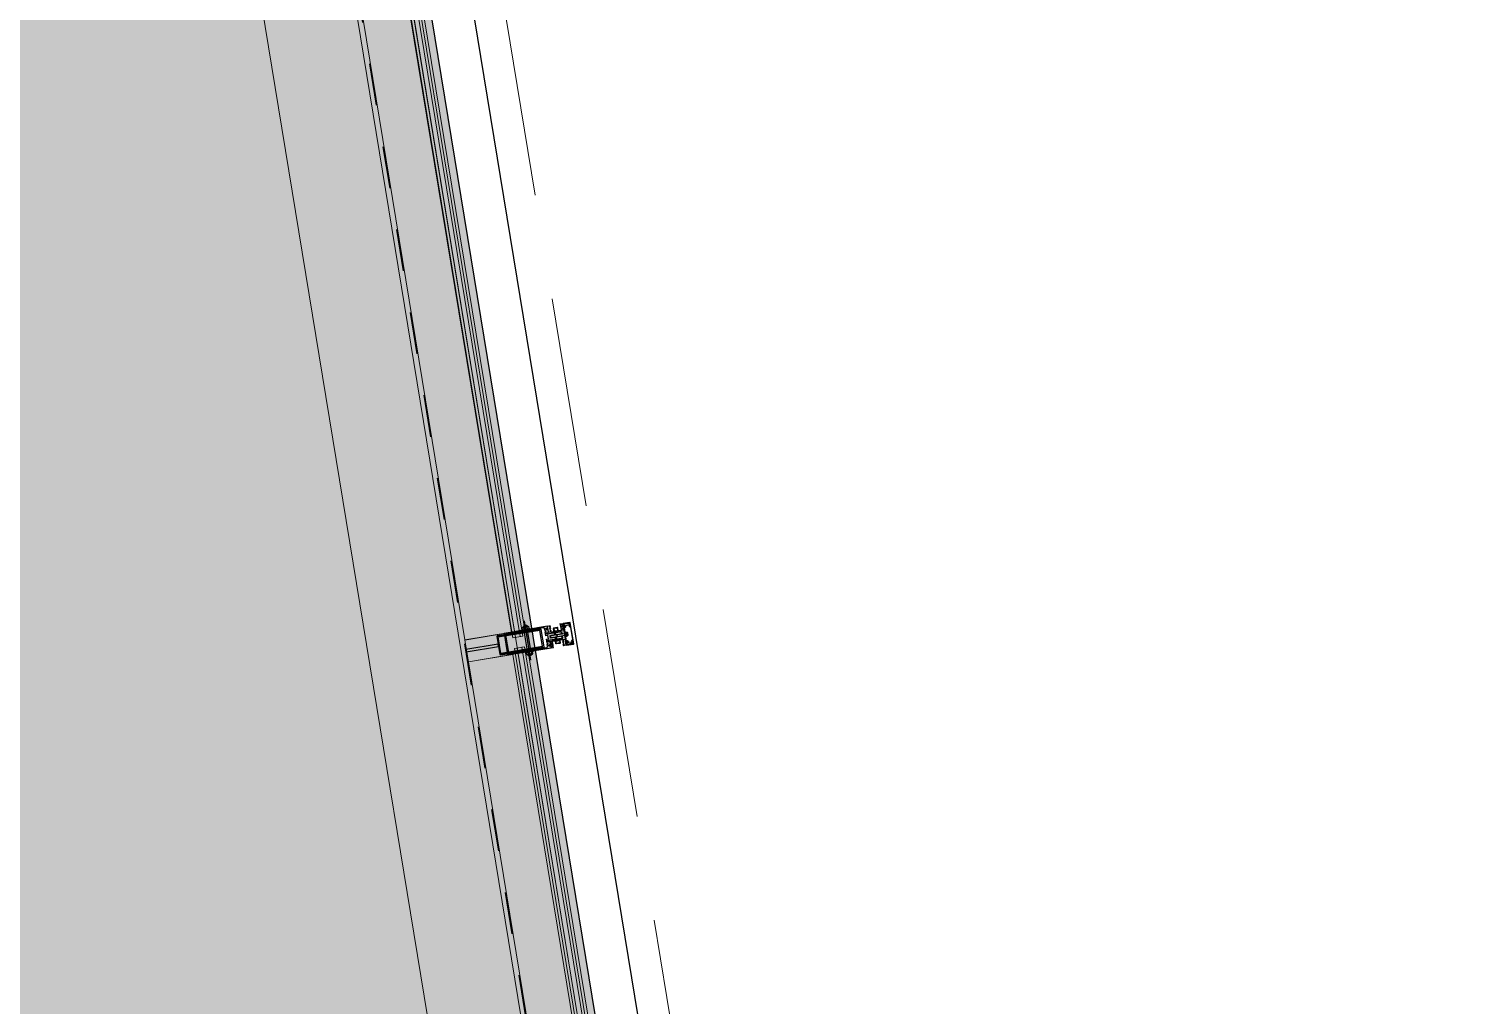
# Model space of a CAD drawing. Header units: metres. Extents: x 2 to 659295185, y -28 to 1124222152.
# Drawn here: x 655630.95 to 655634.393, y 1126454.818 to 1126457.144 of the extents above; entities that cross this region are included whole.
import ezdxf

# ---------------------------------------------------------------- set-up
doc = ezdxf.new("R2010")
doc.units = ezdxf.units.M
doc.header["$MEASUREMENT"] = 0
for name, pattern in [('CCSM_XREF ESTRUCTURA15$0$ACAD_ISO02W100', [15, 12, -3]), ('CCSM_XREF ESTRUCTURA15$0$ACAD_ISO08W100', [36, 24, -3, 6, -3]), ('CCSM_XREF ESTRUCTURA15$0$CENTER', [2, 1.25, -0.25, 0.25, -0.25]), ('CCSM_XREF ESTRUCTURA15$0$DASHED', [0.75, 0.5, -0.25]), ('DASHDOT', [1, 0.5, -0.25, 0, -0.25])]:
    doc.linetypes.add(name, pattern=pattern)
for name, color, linetype in [('CCSM_C1_CUERPO D.dwg 19-03-12$0$A-BROCAL', 8, 'CONTINUOUS'), ('CCSM_C1_CUERPO D.dwg 19-03-12$0$A-ESTRUCTURA DE FACHADA DE VIDRIO', 5, 'CONTINUOUS'), ('CCSM_C1_CUERPO D.dwg 19-03-12$0$A-VIDRIO', 135, 'CONTINUOUS'), ('CCSM_C1_CUERPO EL$0$A-AREAS COMERCIALES', 151, 'CONTINUOUS'), ('CCSM_XREF ESTRUCTURA15$0$1. ESTRUCTURA PROPUESTA', 3, 'CONTINUOUS'), ('CCSM_XREF ESTRUCTURA15$0$A-BROCAL', 8, 'CONTINUOUS'), ('CCSM_XREF ESTRUCTURA15$0$ALUMINIO', 26, 'CONTINUOUS'), ('CCSM_XREF ESTRUCTURA15$0$cl', 1, 'CCSM_XREF ESTRUCTURA15$0$CENTER'), ('CCSM_XREF ESTRUCTURA15$0$EJES', 3, 'CCSM_XREF ESTRUCTURA15$0$ACAD_ISO08W100'), ('CCSM_XREF ESTRUCTURA15$0$LAYER1', 1, 'CONTINUOUS'), ('CCSM_XREF ESTRUCTURA15$0$LAYER4', 5, 'CONTINUOUS'), ('CCSM_XREF ESTRUCTURA15$0$METALICO', 5, 'CONTINUOUS'), ('CCSM_XREF ESTRUCTURA15$0$PROYECCION DE TECHO', 212, 'CONTINUOUS'), ('CCSM_XREF ESTRUCTURA15$0$VARIOS', 20, 'CONTINUOUS')]:
    doc.layers.add(name, color=color, linetype=linetype)
doc.layers.add('CCSM_C1_CUERPO D.dwg 19-03-12$0$VEGETACIÓN', color=7, linetype='CONTINUOUS', true_color=0x428500)
doc.layers.add('LOCALES ASIGNADOS', color=41, linetype='DASHDOT', lineweight=0)
pattern_1 = [(329.308451238, (-1.74908, -4.25296), (0.0412171804, -0.54709132384), [0.05715, -0.62865]), (274.30845124, (-1.7491, -4.25296), (0.5485208358, 0.19704611346), [0.04572, -0.50292]), (19.75945124, (-1.74564, -4.29855), (0.5897357616, -0.35004758223), [0.04857, -0.53427]), (325.49265124, (-1.5987, -4.2283), (0.00707447526, -0.8229292713), [0.085725, -0.942975]), (15.94405124, (-1.5981, -4.2969), (0.8477022361, -0.58277140046), [0.072855, -0.801405]), (270.49245124, (-1.5987, -4.2283), (0.8477011195, -0.5827727124), [0.06858, -0.75438]), (300.308451238, (-1.62395, -4.30967), (-0.2291857787, -0.49847933902), [0.05715, -0.62865]), (245.30845124, (-1.62395, -4.30967), (0.57527698422, -0.09358776406), [0.04572, -0.50292]), (350.75985124, (-1.64305, -4.3512), (0.3460922171, -0.59206566832), [0.04857, -0.53427]), (316.808451238, (-1.74908, -4.25296), (0.251823560087, 0.031886379613), [0, -0.496824, 0, -0.51054, 0, -0.504825]), (286.808451238, (-1.74908, -4.25296), (0.32900826904, -0.149206878947), [0, -0.291084, 0, -0.485394, 0, -0.192405]), (246.808451238, (-1.77656, -4.08527), (0.048835163688, -0.40419522367), [0, -0.1905, 0, -0.59436, 0, -0.78867]), (236.808451238, (-1.7889, -4.01008), (0.14715442583, -0.426197633), [0, -0.24765, 0, -0.394716, 0, -0.56007])]

# ---------------------------------------------------------------- blocks, each defined once
blk = doc.blocks.new('CCSM_XREF ESTRUCTURA15$0$A$C1C286DAD')
at = {"layer": 'CCSM_XREF ESTRUCTURA15$0$ALUMINIO'}
h = blk.add_hatch(color=256, dxfattribs=at)
edge = h.paths.add_edge_path()
edge.add_line((21668, -3707), (21667.4, -3707.6))
edge.add_line((21667.4, -3707.6), (21667.9, -3708.2))
edge.add_line((21667.9, -3708.2), (21667.4, -3708.7))
edge.add_line((21667.4, -3708.7), (21667.9, -3709.2))
edge.add_line((21667.9, -3709.2), (21667.4, -3709.7))
edge.add_line((21667.4, -3709.7), (21667.9, -3710.2))
edge.add_line((21667.9, -3710.2), (21667.4, -3710.7))
edge.add_line((21667.4, -3710.7), (21667.9, -3711.2))
edge.add_line((21667.9, -3711.2), (21667.4, -3711.7))
edge.add_line((21667.4, -3711.7), (21667.9, -3712.2))
edge.add_line((21667.9, -3712.2), (21667.4, -3712.7))
edge.add_line((21667.4, -3712.7), (21667.9, -3713.3))
edge.add_line((21667.9, -3713.3), (21667.4, -3713.8))
edge.add_line((21667.4, -3713.8), (21667.9, -3714.3))
edge.add_line((21667.9, -3714.3), (21667.4, -3714.8))
edge.add_line((21667.4, -3714.8), (21667.9, -3715.3))
edge.add_line((21667.9, -3715.3), (21667.4, -3715.8))
edge.add_line((21667.4, -3715.8), (21667.9, -3716.3))
edge.add_line((21667.9, -3716.3), (21667.4, -3716.8))
edge.add_line((21667.4, -3716.8), (21667.9, -3717.3))
edge.add_line((21667.9, -3717.3), (21667.4, -3717.8))
edge.add_line((21667.4, -3717.8), (21667.9, -3718.3))
edge.add_line((21667.9, -3718.3), (21667.4, -3718.8))
edge.add_line((21667.4, -3718.8), (21667.9, -3719.3))
edge.add_line((21667.9, -3719.3), (21667.4, -3719.9))
edge.add_line((21667.4, -3719.9), (21668.1, -3720.5))
edge.add_line((21668.1, -3720.5), (21669, -3720.5))
edge.add_line((21669, -3720.5), (21669, -3718.2))
edge.add_line((21669, -3718.2), (21671, -3718.2))
edge.add_line((21671, -3718.2), (21671, -3720.5))
edge.add_line((21671, -3720.5), (21672, -3720.5))
edge.add_line((21672, -3720.5), (21672, -3705.5))
edge.add_line((21672, -3705.5), (21673, -3704.5))
edge.add_line((21673, -3704.5), (21672, -3703.5))
edge.add_line((21672, -3703.5), (21672, -3699.7))
edge.add_line((21672, -3699.7), (21675.8, -3699.7))
edge.add_line((21675.8, -3699.7), (21675.8, -3704.5))
edge.add_line((21675.8, -3704.5), (21683.3, -3704.5))
edge.add_line((21683.3, -3704.5), (21683.9, -3703.3))
edge.add_arc((21684.8, -3701.5), 2, -63.4349, 243.435, ccw=False)
edge.add_line((21685.7, -3703.3), (21686.3, -3704.5))
edge.add_line((21686.3, -3704.5), (21690.8, -3704.5))
edge.add_line((21690.8, -3704.5), (21690.8, -3599.5))
edge.add_line((21690.8, -3599.5), (21638.8, -3599.5))
edge.add_line((21638.8, -3599.5), (21638.8, -3704.5))
edge.add_line((21638.8, -3704.5), (21643.3, -3704.5))
edge.add_line((21643.3, -3704.5), (21643.9, -3703.3))
edge.add_arc((21644.8, -3701.5), 2, -63.4349, 243.435, ccw=False)
edge.add_line((21645.7, -3703.3), (21646.3, -3704.5))
edge.add_line((21646.3, -3704.5), (21653.8, -3704.5))
edge.add_line((21653.8, -3704.5), (21653.8, -3699.7))
edge.add_line((21653.8, -3699.7), (21657.6, -3699.7))
edge.add_line((21657.6, -3699.7), (21657.6, -3703.5))
edge.add_line((21657.6, -3703.5), (21656.6, -3704.5))
edge.add_line((21656.6, -3704.5), (21657.6, -3705.5))
edge.add_line((21657.6, -3705.5), (21657.6, -3720.5))
edge.add_line((21657.6, -3720.5), (21658.6, -3720.5))
edge.add_line((21658.6, -3720.5), (21658.6, -3718.2))
edge.add_line((21658.6, -3718.2), (21660.6, -3718.2))
edge.add_line((21660.6, -3718.2), (21660.6, -3720.5))
edge.add_line((21660.6, -3720.5), (21661.6, -3720.5))
edge.add_line((21661.6, -3720.5), (21662.3, -3719.9))
edge.add_line((21662.3, -3719.9), (21661.8, -3719.3))
edge.add_line((21661.8, -3719.3), (21662.3, -3718.8))
edge.add_line((21662.3, -3718.8), (21661.8, -3718.3))
edge.add_line((21661.8, -3718.3), (21662.3, -3717.8))
edge.add_line((21662.3, -3717.8), (21661.8, -3717.3))
edge.add_line((21661.8, -3717.3), (21662.3, -3716.8))
edge.add_line((21662.3, -3716.8), (21661.8, -3716.3))
edge.add_line((21661.8, -3716.3), (21662.3, -3715.8))
edge.add_line((21662.3, -3715.8), (21661.8, -3715.3))
edge.add_line((21661.8, -3715.3), (21662.3, -3714.8))
edge.add_line((21662.3, -3714.8), (21661.8, -3714.3))
edge.add_line((21661.8, -3714.3), (21662.3, -3713.8))
edge.add_line((21662.3, -3713.8), (21661.8, -3713.3))
edge.add_line((21661.8, -3713.3), (21662.3, -3712.7))
edge.add_line((21662.3, -3712.7), (21661.8, -3712.2))
edge.add_line((21661.8, -3712.2), (21662.3, -3711.7))
edge.add_line((21662.3, -3711.7), (21661.8, -3711.2))
edge.add_line((21661.8, -3711.2), (21662.3, -3710.7))
edge.add_line((21662.3, -3710.7), (21661.8, -3710.2))
edge.add_line((21661.8, -3710.2), (21662.3, -3709.7))
edge.add_line((21662.3, -3709.7), (21661.8, -3709.2))
edge.add_line((21661.8, -3709.2), (21662.3, -3708.7))
edge.add_line((21662.3, -3708.7), (21661.8, -3708.2))
edge.add_line((21661.8, -3708.2), (21662.3, -3707.6))
edge.add_line((21662.3, -3707.6), (21661.7, -3707))
edge.add_line((21661.7, -3707), (21668, -3707))
edge = h.paths.add_edge_path(flags=16)
edge.add_line((21640.8, -3605.5), (21640.8, -3693.7))
edge.add_arc((21643.8, -3693.7), 3, 180, 270)
edge.add_line((21643.8, -3696.7), (21646.8, -3696.7))
edge.add_line((21646.8, -3696.7), (21650.8, -3699.2))
edge.add_line((21650.8, -3699.2), (21650.8, -3696.7))
edge.add_line((21650.8, -3696.7), (21660.6, -3696.7))
edge.add_line((21660.6, -3696.7), (21660.6, -3701.5))
edge.add_line((21660.6, -3701.5), (21669, -3701.5))
edge.add_line((21669, -3701.5), (21669, -3696.7))
edge.add_line((21669, -3696.7), (21678.8, -3696.7))
edge.add_line((21678.8, -3696.7), (21678.8, -3699.2))
edge.add_line((21678.8, -3699.2), (21682.8, -3696.7))
edge.add_line((21682.8, -3696.7), (21685.8, -3696.7))
edge.add_arc((21685.8, -3693.7), 3, 270, 360)
edge.add_line((21688.8, -3693.7), (21688.8, -3605.5))
edge.add_arc((21685.8, -3605.5), 3, 0, 90)
edge.add_line((21685.8, -3602.5), (21643.8, -3602.5))
edge.add_arc((21643.8, -3605.5), 3, 90, 180)
h = blk.add_hatch(color=256, dxfattribs=at)
edge = h.paths.add_edge_path()
edge.add_arc((21640.8, -3756.8), 1.02, 180, 270, ccw=False)
edge.add_line((21639.8, -3756.8), (21639.8, -3744.6))
edge.add_line((21639.8, -3744.6), (21640.8, -3743.6))
edge.add_line((21640.8, -3743.6), (21639, -3741.8))
edge.add_line((21639, -3741.8), (21638.7, -3741.8))
edge.add_arc((21638.7, -3742.1), 0.3, 90, 180)
edge.add_line((21638.4, -3742.1), (21638.4, -3758.2))
edge.add_arc((21639.4, -3758.2), 1.02, 180, 270)
edge.add_line((21639.4, -3759.2), (21690.2, -3759.2))
edge.add_arc((21690.2, -3758.2), 1.02, 270, 360)
edge.add_line((21691.2, -3758.2), (21691.2, -3742.1))
edge.add_arc((21690.9, -3742.1), 0.3, 0, 90)
edge.add_line((21690.9, -3741.8), (21690.6, -3741.8))
edge.add_line((21690.6, -3741.8), (21688.8, -3743.6))
edge.add_line((21688.8, -3743.6), (21689.8, -3744.6))
edge.add_line((21689.8, -3744.6), (21689.8, -3756.8))
edge.add_arc((21688.8, -3756.8), 1.02, -90, 0, ccw=False)
edge.add_line((21688.8, -3757.8), (21640.8, -3757.8))
at = {"layer": 'CCSM_XREF ESTRUCTURA15$0$A-BROCAL', "elevation": -0.5}
for points in [[(-7340.1, 1787.5), (-7025.4, -3691.3), (-7020, -3767.1), (32750.7, -3767.2), (32755.1, -3691), (33071.8, 1801.9)], [(-7240.3, 1793.3), (-6927.9, -3643.7), (-6901.2, -3667.1), (32631.6, -3667.2), (32657.6, -3643.9), (32971.9, 1807.7)]]:
    blk.add_lwpolyline(points, dxfattribs=at)
at = {"layer": 'CCSM_XREF ESTRUCTURA15$0$ALUMINIO', "elevation": -0.5}
for points in [[(21668, -3707), (21667.4, -3707.6), (21667.9, -3708.2), (21667.4, -3708.7), (21667.9, -3709.2), (21667.4, -3709.7), (21667.9, -3710.2), (21667.4, -3710.7), (21667.9, -3711.2), (21667.4, -3711.7), (21667.9, -3712.2), (21667.4, -3712.7), (21667.9, -3713.3), (21667.4, -3713.8), (21667.9, -3714.3), (21667.4, -3714.8), (21667.9, -3715.3), (21667.4, -3715.8), (21667.9, -3716.3), (21667.4, -3716.8), (21667.9, -3717.3), (21667.4, -3717.8), (21667.9, -3718.3), (21667.4, -3718.8), (21667.9, -3719.3), (21667.4, -3719.9), (21668.1, -3720.5), (21669, -3720.5), (21669, -3718.2), (21671, -3718.2), (21671, -3720.5), (21672, -3720.5), (21672, -3705.5), (21673, -3704.5), (21672, -3703.5), (21672, -3699.7), (21675.8, -3699.7), (21675.8, -3704.5), (21683.3, -3704.5), (21683.9, -3703.3, -4.236068), (21685.7, -3703.3), (21686.3, -3704.5), (21690.8, -3704.5), (21690.8, -3599.5), (21638.8, -3599.5), (21638.8, -3704.5), (21643.3, -3704.5), (21643.9, -3703.3, -4.236068), (21645.7, -3703.3), (21646.3, -3704.5), (21653.8, -3704.5), (21653.8, -3699.7), (21657.6, -3699.7), (21657.6, -3703.5), (21656.6, -3704.5), (21657.6, -3705.5), (21657.6, -3720.5), (21658.6, -3720.5), (21658.6, -3718.2), (21660.6, -3718.2), (21660.6, -3720.5), (21661.6, -3720.5), (21662.3, -3719.9), (21661.8, -3719.3), (21662.3, -3718.8), (21661.8, -3718.3), (21662.3, -3717.8), (21661.8, -3717.3), (21662.3, -3716.8), (21661.8, -3716.3), (21662.3, -3715.8), (21661.8, -3715.3), (21662.3, -3714.8), (21661.8, -3714.3), (21662.3, -3713.8), (21661.8, -3713.3), (21662.3, -3712.7), (21661.8, -3712.2), (21662.3, -3711.7), (21661.8, -3711.2), (21662.3, -3710.7), (21661.8, -3710.2), (21662.3, -3709.7), (21661.8, -3709.2), (21662.3, -3708.7), (21661.8, -3708.2), (21662.3, -3707.6), (21661.7, -3707)], [(21640.8, -3605.5), (21640.8, -3693.7, 0.414214), (21643.8, -3696.7), (21646.8, -3696.7), (21650.8, -3699.2), (21650.8, -3696.7), (21660.6, -3696.7), (21660.6, -3701.5), (21669, -3701.5), (21669, -3696.7), (21678.8, -3696.7), (21678.8, -3699.2), (21682.8, -3696.7), (21685.8, -3696.7, 0.414214), (21688.8, -3693.7), (21688.8, -3605.5, 0.414214), (21685.8, -3602.5), (21643.8, -3602.5, 0.414214)], [(21640.8, -3757.8), (21640.8, -3757.8, -0.414214), (21639.8, -3756.8), (21639.8, -3744.6), (21640.8, -3743.6), (21639, -3741.8), (21638.7, -3741.8, 0.414214), (21638.4, -3742.1), (21638.4, -3758.2, 0.414214), (21639.4, -3759.2), (21690.2, -3759.2, 0.414214), (21691.2, -3758.2), (21691.2, -3742.1, 0.414214), (21690.9, -3741.8), (21690.6, -3741.8), (21688.8, -3743.6), (21689.8, -3744.6), (21689.8, -3756.8, -0.414214), (21688.8, -3757.8)], [(21647.8, -3740.6), (21646.6, -3741.9, -2.544495), (21643.4, -3741.9), (21642.1, -3740.6), (21640.9, -3740.6, 0.414214), (21639.9, -3741.6), (21639.9, -3742.6), (21640.9, -3743.6), (21639.9, -3744.6), (21642.1, -3755.8, 0.35857), (21644, -3757.4), (21648, -3757.4), (21648, -3755.4), (21644, -3755.4), (21644, -3747.9, 0.4818), (21649.4, -3743.6), (21663.8, -3743.6), (21664.8, -3742.6), (21665.9, -3743.6), (21680.3, -3743.6, 0.4818), (21685.7, -3747.9), (21685.7, -3755.4), (21681.7, -3755.4), (21681.7, -3757.4), (21685.7, -3757.4, 0.35857), (21687.6, -3755.8), (21689.8, -3744.6), (21688.8, -3743.6), (21689.8, -3742.6), (21689.8, -3741.6, 0.414214), (21688.8, -3740.6), (21687.6, -3740.6), (21686.3, -3741.9, -2.544495), (21683.1, -3741.9), (21681.8, -3740.6)]]:
    blk.add_lwpolyline(points, format="xyb", close=True, dxfattribs=at)
blk.add_lwpolyline([(21668, -3723), (21667.4, -3723.6), (21667.9, -3724.2), (21667.4, -3724.7), (21667.9, -3725.2), (21667.4, -3725.7), (21667.9, -3726.2), (21667.4, -3726.7), (21667.9, -3727.2), (21667.4, -3727.7), (21667.9, -3728.2), (21667.4, -3728.7), (21667.9, -3729.3), (21667.4, -3729.8), (21667.9, -3730.3), (21667.4, -3730.8), (21667.9, -3731.3), (21667.4, -3731.8), (21667.9, -3732.3), (21667.4, -3732.8), (21667.9, -3733.3), (21667.4, -3733.8), (21667.9, -3734.3), (21667.4, -3734.8), (21667.9, -3735.3), (21667.4, -3735.9), (21668.1, -3736.5), (21669, -3736.5), (21669, -3734.2), (21671, -3734.2), (21671, -3736.5), (21672, -3736.5), (21672, -3720.5), (21667.3, -3720.5), (21667.3, -3719.2), (21666.7, -3718.6), (21667.3, -3718), (21667.3, -3711.9), (21666.7, -3711.3), (21667.3, -3710.7), (21667.3, -3708), (21662.3, -3708), (21662.3, -3710.7), (21663, -3711.3), (21662.3, -3711.9), (21662.3, -3718), (21663, -3718.6), (21662.3, -3719.2), (21662.3, -3720.5), (21657.6, -3720.5), (21657.6, -3736.5), (21658.6, -3736.5), (21658.6, -3734.2), (21660.6, -3734.2), (21660.6, -3736.5), (21661.6, -3736.5), (21662.3, -3735.9), (21661.8, -3735.3), (21662.3, -3734.8), (21661.8, -3734.3), (21662.3, -3733.8), (21661.8, -3733.3), (21662.3, -3732.8), (21661.8, -3732.3), (21662.3, -3731.8), (21661.8, -3731.3), (21662.3, -3730.8), (21661.8, -3730.3), (21662.3, -3729.8), (21661.8, -3729.3), (21662.3, -3728.7), (21661.8, -3728.2), (21662.3, -3727.7), (21661.8, -3727.2), (21662.3, -3726.7), (21661.8, -3726.2), (21662.3, -3725.7), (21661.8, -3725.2), (21662.3, -3724.7), (21661.8, -3724.2), (21662.3, -3723.6), (21661.7, -3723)], close=True, dxfattribs=at)
at = {"layer": 'CCSM_XREF ESTRUCTURA15$0$cl'}
blk.add_line((20181.3, -3503.1, -0.5), (24743.3, -3503.1, -0.5), dxfattribs=at)
at = {"layer": 'CCSM_XREF ESTRUCTURA15$0$EJES'}
blk.add_line((21617.4, -3652, -0.5), (21712.3, -3652, -0.5), dxfattribs=at)
at = {"layer": 'CCSM_XREF ESTRUCTURA15$0$LAYER1', "elevation": -0.5}
for points in [[(21646.5, -3710.5), (21647, -3708.7), (21649.6, -3708.7), (21649.1, -3710.5), (21650.1, -3710.5), (21650.6, -3708.7), (21652.8, -3708.7), (21652.3, -3710.5), (21653.3, -3710.5), (21653.8, -3708.7), (21653.8, -3704.6), (21645.4, -3704.6), (21645.4, -3701.6), (21646.5, -3702.2), (21646.8, -3701.7), (21644.9, -3700.6), (21642.9, -3701.8), (21643.2, -3702.3), (21644.4, -3701.6), (21644.4, -3704.6), (21638.8, -3704.6), (21638.8, -3708.7), (21638.3, -3710.5), (21639.4, -3710.5), (21639.9, -3708.7), (21642.2, -3708.7), (21641.7, -3710.5), (21642.8, -3710.5), (21643.3, -3708.7), (21646, -3708.7), (21645.5, -3710.5)], [(21683.2, -3710.5), (21682.7, -3708.7), (21680.1, -3708.7), (21680.6, -3710.5), (21679.5, -3710.5), (21679, -3708.7), (21676.9, -3708.7), (21677.4, -3710.5), (21676.3, -3710.5), (21675.8, -3708.7), (21675.8, -3704.6), (21684.3, -3704.6), (21684.3, -3701.6), (21683.1, -3702.2), (21682.8, -3701.7), (21684.8, -3700.6), (21686.8, -3701.8), (21686.5, -3702.3), (21685.3, -3701.6), (21685.3, -3704.6), (21690.8, -3704.6), (21690.8, -3708.7), (21691.4, -3710.5), (21690.3, -3710.5), (21689.8, -3708.7), (21687.5, -3708.7), (21688, -3710.5), (21686.9, -3710.5), (21686.4, -3708.7), (21683.7, -3708.7), (21684.2, -3710.5)], [(21646.5, -3734.5), (21647, -3736.3), (21649.6, -3736.3), (21649.1, -3734.5), (21650.1, -3734.5), (21650.6, -3736.3), (21652.8, -3736.3), (21652.3, -3734.5), (21653.3, -3734.5), (21653.8, -3736.3), (21653.8, -3740.5), (21645.4, -3740.5), (21645.4, -3743.5), (21646.5, -3742.8), (21646.8, -3743.3), (21644.9, -3744.5), (21642.9, -3743.3), (21643.2, -3742.8), (21644.4, -3743.5), (21644.4, -3740.5), (21638.8, -3740.5), (21638.8, -3736.3), (21638.3, -3734.5), (21639.4, -3734.5), (21639.9, -3736.3), (21642.2, -3736.3), (21641.7, -3734.5), (21642.8, -3734.5), (21643.3, -3736.3), (21646, -3736.3), (21645.5, -3734.5)], [(21683.2, -3734.5), (21682.7, -3736.3), (21680.1, -3736.3), (21680.6, -3734.5), (21679.5, -3734.5), (21679, -3736.3), (21676.9, -3736.3), (21677.4, -3734.5), (21676.3, -3734.5), (21675.8, -3736.3), (21675.8, -3740.5), (21684.3, -3740.5), (21684.3, -3743.5), (21683.1, -3742.8), (21682.8, -3743.3), (21684.8, -3744.5), (21686.8, -3743.3), (21686.5, -3742.8), (21685.3, -3743.5), (21685.3, -3740.5), (21690.8, -3740.5), (21690.8, -3736.3), (21691.4, -3734.5), (21690.3, -3734.5), (21689.8, -3736.3), (21687.5, -3736.3), (21688, -3734.5), (21686.9, -3734.5), (21686.4, -3736.3), (21683.7, -3736.3), (21684.2, -3734.5)]]:
    blk.add_lwpolyline(points, close=True, dxfattribs=at)
at = {"layer": 'CCSM_XREF ESTRUCTURA15$0$LAYER4', "linetype": 'CCSM_XREF ESTRUCTURA15$0$ACAD_ISO02W100'}
for p, q in [((21662.4, -3747.5, -0.5), (21662.4, -3744.5, -0.5)), ((21667.2, -3747.5, -0.5), (21667.2, -3744.5, -0.5))]:
    blk.add_line(p, q, dxfattribs=at)
at = {"layer": 'CCSM_XREF ESTRUCTURA15$0$LAYER4', "linetype": 'CCSM_XREF ESTRUCTURA15$0$ACAD_ISO02W100', "elevation": -0.5}
for points in [[(21658.8, -3743.6), (21670.8, -3743.6), (21670.8, -3744.5), (21658.8, -3744.5)], [(21660.3, -3744.5), (21669.3, -3744.5), (21669.3, -3747.8), (21668.4, -3748.7), (21661.2, -3748.7), (21660.3, -3747.8)]]:
    blk.add_lwpolyline(points, close=True, dxfattribs=at)
at = {"layer": 'CCSM_XREF ESTRUCTURA15$0$LAYER4', "elevation": -0.5}
blk.add_lwpolyline([(21662.4, -3740.6), (21662.4, -3732.8), (21661.9, -3732.3), (21662.4, -3731.8), (21661.9, -3731.3), (21662.4, -3730.8), (21661.9, -3730.3), (21662.4, -3729.7), (21661.9, -3729.2), (21662.4, -3728.7), (21661.9, -3728.2), (21662.4, -3727.7), (21661.9, -3727.2), (21662.5, -3726.7), (21661.9, -3726.2), (21662.5, -3725.7), (21661.9, -3725.2), (21662.5, -3724.7), (21661.9, -3724.2), (21662.5, -3723.7), (21667.2, -3723.7), (21667.2, -3723.7), (21667.7, -3724.2), (21667.2, -3724.7), (21667.7, -3725.2), (21667.2, -3725.7), (21667.7, -3726.2), (21667.2, -3726.7), (21667.7, -3727.2), (21667.3, -3727.7), (21667.8, -3728.2), (21667.3, -3728.7), (21667.8, -3729.2), (21667.3, -3729.7), (21667.8, -3730.3), (21667.3, -3730.8), (21667.8, -3731.3), (21667.3, -3731.8), (21667.8, -3732.3), (21667.3, -3732.8), (21667.3, -3740.6)], dxfattribs=at)
at = {"layer": 'CCSM_XREF ESTRUCTURA15$0$LAYER4', "linetype": 'CCSM_XREF ESTRUCTURA15$0$ACAD_ISO02W100'}
for centre, radius, start, end in [((21661.4, -3747.4, -0.5), 1.06, 187.2765, 352.7236), ((21664.8, -3744.9, -0.5), 3.58, 227.8677, 312.1323), ((21664.8, -3744.9, -0.5), 3.58, 227.8677, 312.1323), ((21668.3, -3747.4, -0.5), 1.06, 187.2765, 352.7236)]:
    blk.add_arc(centre, radius, start, end, dxfattribs=at)
at = {"layer": 'CCSM_XREF ESTRUCTURA15$0$METALICO'}
for p, q in [((21637.3, -3648, -0.5), (21633.3, -3648, -0.5)), ((21640.8, -3648, -0.5), (21688.8, -3648, -0.5)), ((21692.3, -3648, -0.5), (21696.4, -3648, -0.5)), ((21637.3, -3656.1, -0.5), (21633.3, -3656.1, -0.5)), ((21640.8, -3656, -0.5), (21688.8, -3656, -0.5)), ((21692.3, -3656.1, -0.5), (21696.4, -3656.1, -0.5))]:
    blk.add_line(p, q, dxfattribs=at)
at = {"layer": 'CCSM_XREF ESTRUCTURA15$0$METALICO', "elevation": -0.5}
for points in [[(21667.8, -3503.2), (21661.8, -3503.2), (21661.8, -3581.5), (21667.8, -3581.5)], [(21637.3, -3662.2), (21638.8, -3662.2), (21638.8, -3641.9), (21637.3, -3641.9)], [(21692.4, -3662.2), (21690.8, -3662.2), (21690.8, -3641.9), (21692.4, -3641.9)]]:
    blk.add_lwpolyline(points, close=True, dxfattribs=at)
for points in [[(21684.8, -3584.5), (21684.8, -3684.6), (21687.8, -3684.6), (21687.8, -3583.5, 0.414214), (21685.8, -3581.5), (21643.8, -3581.5, 0.414214), (21641.8, -3583.5), (21641.8, -3684.6), (21644.8, -3684.6), (21644.8, -3584.5)], [(21684.8, -3684.6), (21684.8, -3584.5), (21687.8, -3584.5), (21687.8, -3685.6, -0.414214), (21685.8, -3687.6), (21643.8, -3687.6, -0.414214), (21641.8, -3685.6), (21641.8, -3584.5), (21644.8, -3584.5), (21644.8, -3684.6)], [(21652.1, -3728), (21647.1, -3728, -0.414214), (21645.6, -3726.5), (21645.6, -3718.5, -0.414214), (21647.1, -3717), (21652.1, -3717, -0.414214), (21653.6, -3718.5), (21653.6, -3726.5, -0.414214)], [(21652.1, -3726.8), (21647.1, -3726.8, -0.414214), (21646.8, -3726.5), (21646.8, -3718.5, -0.414214), (21647.1, -3718.2), (21652.1, -3718.2, -0.414214), (21652.4, -3718.5), (21652.4, -3726.5, -0.414214)], [(21677.5, -3728), (21682.5, -3728, 0.414214), (21684, -3726.5), (21684, -3718.5, 0.414214), (21682.5, -3717), (21677.5, -3717, 0.414214), (21676, -3718.5), (21676, -3726.5, 0.414214)], [(21677.5, -3726.8), (21682.5, -3726.8, 0.414214), (21682.8, -3726.5), (21682.8, -3718.5, 0.414214), (21682.5, -3718.2), (21677.5, -3718.2, 0.414214), (21677.2, -3718.5), (21677.2, -3726.5, 0.414214)]]:
    blk.add_lwpolyline(points, format="xyb", close=True, dxfattribs=at)
for points in [[(21637.3, -3644.4), (21632.5, -3644.4), (21631.2, -3645.9), (21631.2, -3658.2), (21632.5, -3659.6), (21637.3, -3659.6)], [(21692.4, -3644.4), (21697.2, -3644.4), (21698.5, -3645.9), (21698.5, -3658.2), (21697.2, -3659.6), (21692.4, -3659.6)]]:
    blk.add_lwpolyline(points, dxfattribs=at)
for points in [[(21633.3, -3644.4, 0.97177), (21633.3, -3648, 0.375), (21633.3, -3656.1, 0.97177), (21633.3, -3659.6, 0.97177)], [(21696.4, -3644.4, -0.97177), (21696.4, -3648, -0.375), (21696.4, -3656.1, -0.97177), (21696.4, -3659.6, -0.97177)]]:
    blk.add_lwpolyline(points, format="xyb", dxfattribs=at)
at = {"layer": 'CCSM_XREF ESTRUCTURA15$0$METALICO'}
for centre, start, end in [((21634.8, -3652, -0.5), 124.6703, 235.3297), ((21694.9, -3652, -0.5), 304.6703, 55.3297)]:
    blk.add_arc(centre, 6.4, start, end, dxfattribs=at)
at = {"layer": 'CCSM_XREF ESTRUCTURA15$0$VARIOS', "elevation": -0.5}
for points in [[(21655.1, -3710.5), (21653.6, -3710.5), (21653.6, -3734.5), (21655.1, -3734.5)], [(21674.5, -3710.5), (21676, -3710.5), (21676, -3734.5), (21674.5, -3734.5)]]:
    blk.add_lwpolyline(points, close=True, dxfattribs=at)

msp = doc.modelspace()

# ---------------------------------------------------------------- hatches: boundary and pattern name
at = {"layer": 'CCSM_C1_CUERPO D.dwg 19-03-12$0$VEGETACIÓN', "lineweight": 5}
h = msp.add_hatch(dxfattribs=at)
h.set_pattern_fill('AR-CONC', color=256, scale=0.003, style=0)
h.set_pattern_definition(pattern_1)
edge = h.paths.add_edge_path()
edge.add_line((655631.3766, 1126426.2662), (655636.7773, 1126427.4745))
edge.add_line((655636.7773, 1126427.4745), (655630.3748, 1126466.5361))
edge.add_line((655630.3748, 1126466.5361), (655624.8693, 1126465.9567))
edge.add_line((655624.8693, 1126465.9567), (655624.9113, 1126465.7006))
edge.add_line((655624.9113, 1126465.7006), (655624.8126, 1126465.6844))
edge.add_line((655624.8126, 1126465.6844), (655625.889, 1126459.1177))
edge.add_line((655625.889, 1126459.1177), (655626.4796, 1126459.2146))
edge.add_line((655626.4796, 1126459.2146), (655626.7999, 1126457.2365))
edge.add_line((655626.7999, 1126457.2365), (655626.2432, 1126457.1491))
edge.add_line((655626.2432, 1126457.1491), (655626.2521, 1126457.0651))
edge.add_arc((655622.7715, 1126448.7623), 9.0029, 1.64019, 67.2566, ccw=False)
edge.add_arc((655617.5094, 1126449.2351), 14.263, 323.00991, 359.13576, ccw=False)
edge.add_arc((655533.9247, 1126331.6339), 144.5887, 47.020585, 48.937825, ccw=False)
edge.add_arc((655629.9883, 1126435.569), 3.1137, -13.4544, 36.3556, ccw=False)
edge.add_arc((655630.6285, 1126435.623), 2.5117, 279.0348, 341.9454, ccw=False)
edge.add_line((655631.0229, 1126433.1424), (655630.1706, 1126433.0027))
edge.add_line((655630.1706, 1126433.0027), (655631.2409, 1126426.4732))
edge.add_line((655631.2409, 1126426.4732), (655631.3393, 1126426.4936))
edge.add_line((655631.3393, 1126426.4936), (655631.3766, 1126426.2662))
h = msp.add_hatch(dxfattribs=at)
h.set_pattern_fill('AR-CONC', color=256, scale=0.003, style=0)
h.set_pattern_definition(pattern_1)
edge = h.paths.add_edge_path()
edge.add_line((655631.3766, 1126426.2662), (655636.7773, 1126427.4745))
edge.add_line((655636.7773, 1126427.4745), (655630.3748, 1126466.5361))
edge.add_line((655630.3748, 1126466.5361), (655624.8693, 1126465.9567))
edge.add_line((655624.8693, 1126465.9567), (655624.9113, 1126465.7006))
edge.add_line((655624.9113, 1126465.7006), (655624.8126, 1126465.6844))
edge.add_line((655624.8126, 1126465.6844), (655625.889, 1126459.1177))
edge.add_line((655625.889, 1126459.1177), (655626.4796, 1126459.2146))
edge.add_line((655626.4796, 1126459.2146), (655626.7999, 1126457.2365))
edge.add_line((655626.7999, 1126457.2365), (655626.2432, 1126457.1491))
edge.add_line((655626.2432, 1126457.1491), (655626.2521, 1126457.0651))
edge.add_arc((655622.7715, 1126448.7623), 9.0029, 1.64019, 67.2566, ccw=False)
edge.add_arc((655617.5094, 1126449.2351), 14.263, 323.00991, 359.13576, ccw=False)
edge.add_arc((655533.9247, 1126331.6339), 144.5887, 47.020585, 48.937825, ccw=False)
edge.add_arc((655629.9883, 1126435.569), 3.1137, -13.4544, 36.3556, ccw=False)
edge.add_arc((655630.6285, 1126435.623), 2.5117, 279.0348, 341.9454, ccw=False)
edge.add_line((655631.0229, 1126433.1424), (655630.1706, 1126433.0027))
edge.add_line((655630.1706, 1126433.0027), (655631.2409, 1126426.4732))
edge.add_line((655631.2409, 1126426.4732), (655631.3393, 1126426.4936))
edge.add_line((655631.3393, 1126426.4936), (655631.3766, 1126426.2662))
at = {"layer": 'LOCALES ASIGNADOS'}
h = msp.add_hatch(color=256, dxfattribs=at)
edge = h.paths.add_edge_path()
edge.add_arc((219491.1056, 1054914.3756), 441878.9229, 9.308049718, 9.309563548, ccw=False)
edge.add_line((655551.8097, 1126384.9626), (655564.5398, 1126387.0492))
edge.add_line((655564.5398, 1126387.0492), (655562.5867, 1126398.9652))
edge.add_line((655562.5867, 1126398.9652), (655552.3922, 1126397.2942))
edge.add_line((655552.3922, 1126397.2942), (655552.4569, 1126396.8995))
edge.add_line((655552.4569, 1126396.8995), (655549.9212, 1126396.4839))

# ---------------------------------------------------------------- linework, layer by layer
at = {"layer": 'CCSM_C1_CUERPO D.dwg 19-03-12$0$A-BROCAL', "lineweight": 5, "elevation": -0.0005}
msp.add_lwpolyline([(655624.8608, 1126466.0564), (655630.4582, 1126466.6454), (655636.8912, 1126427.3975), (655631.3987, 1126426.1687), (655631.3769, 1126426.2663), (655636.7773, 1126427.4745), (655630.3748, 1126466.5361), (655624.8713, 1126465.9569), (655624.8608, 1126466.0564)], dxfattribs=at)
msp.add_lwpolyline([(655624.8608, 1126466.0564), (655630.4582, 1126466.6454), (655636.8912, 1126427.3975), (655631.3987, 1126426.1687), (655631.3769, 1126426.2663), (655636.7773, 1126427.4745), (655630.3748, 1126466.5361), (655624.8713, 1126465.9569), (655624.8608, 1126466.0564)], dxfattribs=at)
at = {"layer": 'CCSM_C1_CUERPO D.dwg 19-03-12$0$A-ESTRUCTURA DE FACHADA DE VIDRIO', "color": 6, "lineweight": 5, "elevation": -0.0005}
for points in [[(655633.3455, 1126427.1445), (655631.2016, 1126426.6657), (655631.2373, 1126426.4482), (655636.5731, 1126427.6401), (655630.2341, 1126466.314), (655624.797, 1126465.74), (655624.8327, 1126465.5226), (655627.0173, 1126465.7532)], [(655631.2632, 1126458.6758), (655632.0046, 1126454.1523)]]:
    msp.add_lwpolyline(points, dxfattribs=at)
at = {"layer": 'CCSM_C1_CUERPO D.dwg 19-03-12$0$A-ESTRUCTURA DE FACHADA DE VIDRIO', "lineweight": 5, "elevation": -0.0005}
for points in [[(655631.7386, 1126457.2155), (655631.9889, 1126455.6882), (655632.0996, 1126455.7064), (655631.8493, 1126457.2336)], [(655632.1486, 1126455.7142), (655631.8982, 1126457.2416), (655631.881, 1126457.2388), (655632.1314, 1126455.7114)], [(655631.9974, 1126455.6365), (655632.2477, 1126454.1091), (655632.3534, 1126454.1264), (655632.103, 1126455.6539)], [(655632.4074, 1126454.1353), (655632.157, 1126455.6627), (655632.1398, 1126455.6599), (655632.3902, 1126454.1325)]]:
    msp.add_lwpolyline(points, close=True, dxfattribs=at)
at = {"layer": 'CCSM_C1_CUERPO D.dwg 19-03-12$0$A-ESTRUCTURA DE FACHADA DE VIDRIO', "color": 4, "lineweight": 5, "elevation": -0.0005}
msp.add_lwpolyline([(655632.1092, 1126455.6549), (655631.9974, 1126455.6365), (655631.9889, 1126455.688), (655632.1008, 1126455.7064), (655632.1029, 1126455.6933), (655632.1266, 1126455.6971), (655632.1245, 1126455.7103), (655632.1486, 1126455.7142), (655632.157, 1126455.6627), (655632.1329, 1126455.6588), (655632.1308, 1126455.6719), (655632.1071, 1126455.668), (655632.1092, 1126455.6549)], dxfattribs=at)
at = {"layer": 'CCSM_C1_CUERPO D.dwg 19-03-12$0$A-VIDRIO', "lineweight": 5, "elevation": -0.0005}
for points in [[(655631.8483, 1126457.2469), (655632.1029, 1126455.6933), (655632.1092, 1126455.6943), (655631.8545, 1126457.2479)], [(655631.8658, 1126457.2497), (655632.1204, 1126455.6961), (655632.1266, 1126455.6971), (655631.872, 1126457.2508)], [(655632.1071, 1126455.6679), (655632.3617, 1126454.1143), (655632.368, 1126454.1153), (655632.1133, 1126455.669)], [(655632.1246, 1126455.6708), (655632.3792, 1126454.1172), (655632.3854, 1126454.1182), (655632.1308, 1126455.6718)]]:
    msp.add_lwpolyline(points, close=True, dxfattribs=at)
at = {"layer": 'CCSM_C1_CUERPO D.dwg 19-03-12$0$VEGETACIÓN', "color": 7, "lineweight": 5}
for points in [[(655636.7773, 1126427.4745), (655630.3748, 1126466.5361), (655624.8693, 1126465.9567), (655624.9113, 1126465.7006), (655624.8126, 1126465.6844), (655625.889, 1126459.1177), (655626.4796, 1126459.2146), (655626.7999, 1126457.2365), (655626.2432, 1126457.1491), (655626.2521, 1126457.0651, -0.294394), (655631.7707, 1126449.02)], [(655626.0971, 1126457.1045), (655626.1123, 1126456.9606, -0.29701), (655631.6207, 1126449.0189, -0.161426), (655628.6973, 1126440.6325, -0.008584), (655632.3833, 1126437.3147, -0.219067), (655632.8721, 1126434.8853, -0.280962), (655630.999, 1126433.2905), (655630.732, 1126433.2467)]]:
    msp.add_lwpolyline(points, format="xyb", dxfattribs=at)
at = {"layer": 'CCSM_C1_CUERPO EL$0$A-AREAS COMERCIALES', "lineweight": 5}
msp.add_lwpolyline([(655631.6499, 1126424.5986), (655631.4088, 1126426.07), (655631.3663, 1126426.3288), (655636.7266, 1126427.5295), (655630.344, 1126466.4655), (655625.5798, 1126465.9653), (655624.6464, 1126465.8634), (655624.6464, 1126465.8634), (655624.6189, 1126466.0315), (655622.0671, 1126481.5995), (655619.2909, 1126481.1444), (655619.3314, 1126480.8977), (655619.3435, 1126480.8237), (655610.2153, 1126479.3275), (655609.2594, 1126485.1588), (655611.6493, 1126485.5505), (655610.5833, 1126492.0533), (655598.7999, 1126490.1217), (655601.1572, 1126475.7399), (655538.5815, 1126465.4833)], dxfattribs=at)
at = {"layer": 'CCSM_XREF ESTRUCTURA15$0$PROYECCION DE TECHO', "color": 8, "linetype": 'CCSM_XREF ESTRUCTURA15$0$DASHED', "lineweight": 5}
msp.add_lwpolyline([(655631.7932, 1126423.6207, 0.001609), (655637.3729, 1126424.9224), (655630.1245, 1126469.1447, 0.001671), (655624.2019, 1126468.5753)], format="xyb", dxfattribs=at)

# ---------------------------------------------------------------- block references
at = {"layer": 'CCSM_XREF ESTRUCTURA15$0$1. ESTRUCTURA PROPUESTA', "color": 7, "lineweight": 5, "xscale": 0.001000000079593323, "yscale": 0.001000000079593323, "zscale": 0.001000000079593323, "rotation": 99.30844632904031}
msp.add_blockref('CCSM_XREF ESTRUCTURA15$0$A$C1C286DAD', (655632.0385, 1126433.7166, -0.0005), dxfattribs=at)

doc.saveas('drawing.dxf')
